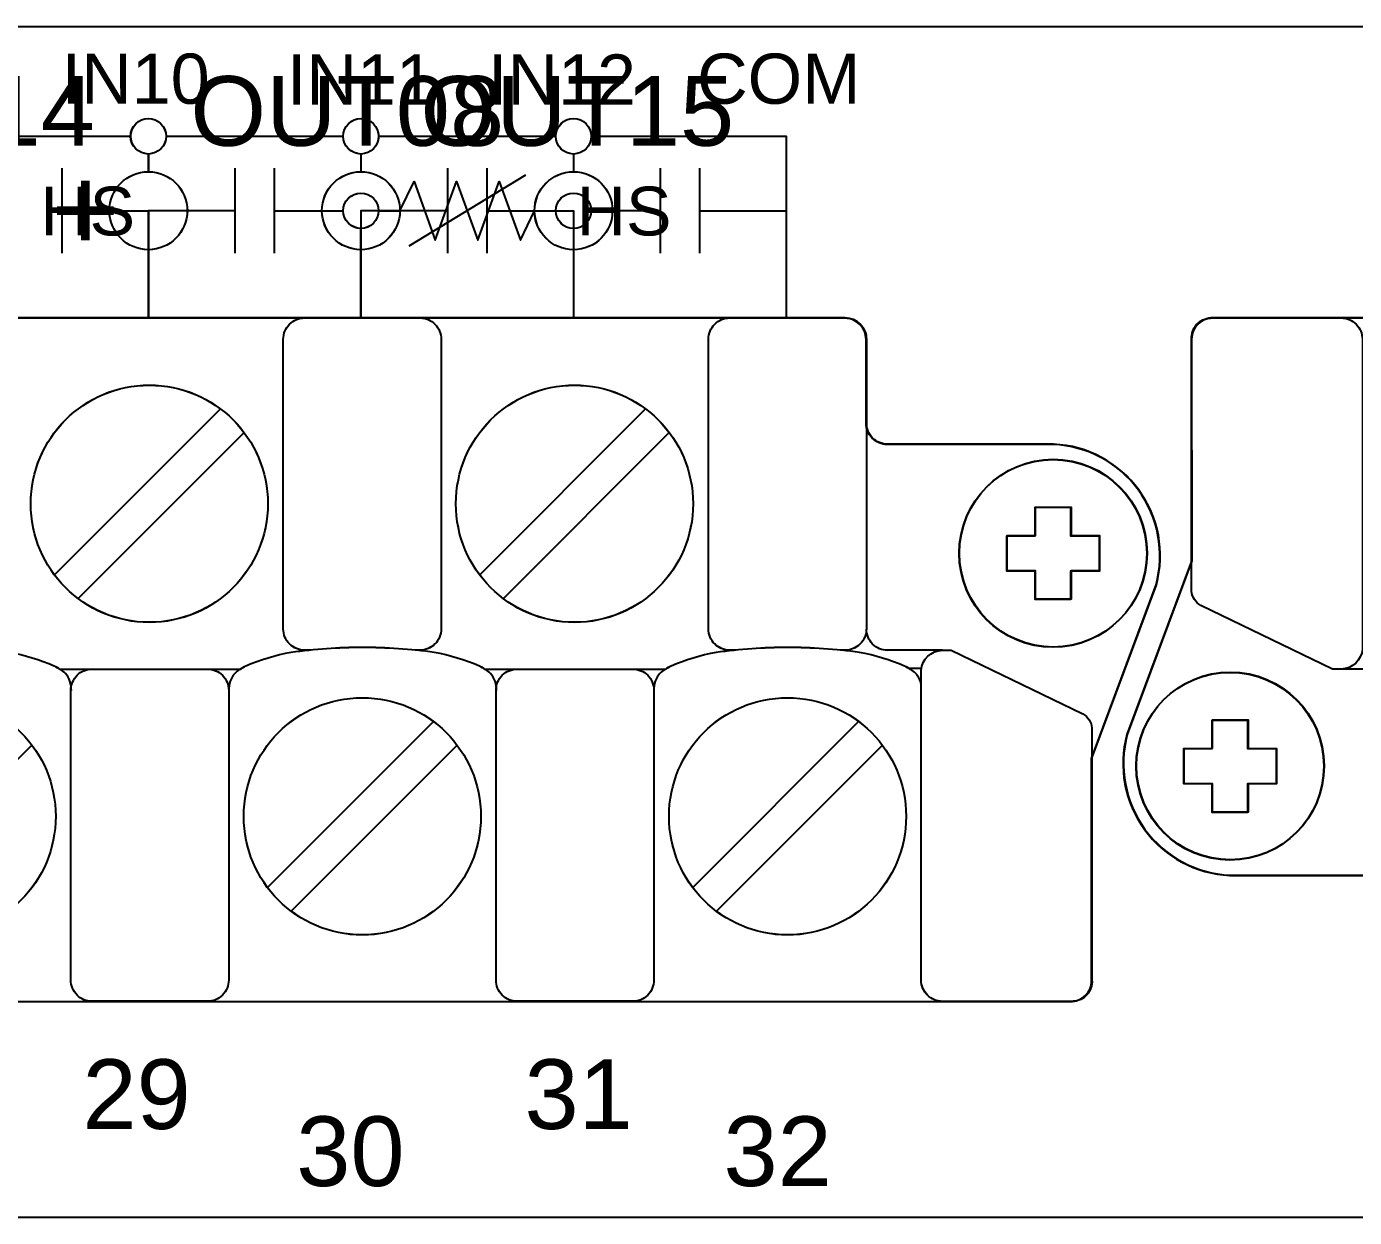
# Model space of a CAD drawing. Extents: x 1 to 47, y 1 to 34.6.
# Drawn here: x 36.801 to 38.675, y 9.106 to 10.786 of the extents above; entities that cross this region are included whole.
import ezdxf

# ---------------------------------------------------------------- set-up
doc = ezdxf.new("R2010")
doc.units = 0
doc.header["$MEASUREMENT"] = 0
for name, color, linetype in [('10_0______DWG_', 7, 'CONTINUOUS'), ('9_1__0__EMPTY_IO_BOARD_POS', 7, 'CONTINUOUS'), ('9_2__2___8__OPTOISOLATED_I', 7, 'CONTINUOUS'), ('9_3__7___8__OPTOISOLATED_I', 7, 'CONTINUOUS'), ('9_4__C___18__COMMON____6__', 7, 'CONTINUOUS'), ('9_5__D___18__COMMON____6__', 7, 'CONTINUOUS'), ('9_6__E___8__OPTOISOLATED_I', 7, 'CONTINUOUS'), ('9_7__4___18__COMMON____6__', 7, 'CONTINUOUS'), ('9_8__8___8__OPTOISOLATED_I', 7, 'CONTINUOUS')]:
    doc.layers.add(name, color=color, linetype=linetype)
doc.styles.add('ARIAL', font='arial.ttf')

msp = doc.modelspace()

# ---------------------------------------------------------------- linework, layer by layer
at = {"layer": '10_0______DWG_'}
msp.add_lwpolyline([(27.2942, 10.7863), (43.9545, 10.7863, -0.468367), (44.0044, 10.7263), (44.0044, 9.1563, -0.414132), (43.9545, 9.1063), (27.2942, 9.1063, -0.414214), (27.2442, 9.1563), (27.2442, 10.7363, -0.414287)], format="xyb", close=True, dxfattribs=at)
at = {"layer": '9_1__0__EMPTY_IO_BOARD_POS'}
for points in [[(33.2624, 9.5588), (33.2624, 9.4408, 0.414213), (33.2924, 9.4108), (38.2743, 9.4108, 0.414214), (38.3043, 9.4408), (38.3043, 9.7538), (38.3952, 9.9986, 0.480048), (38.2501, 10.1968), (38.0159, 10.1968, -0.414214), (37.9859, 10.2268), (37.9859, 10.3449, 0.414212), (37.9559, 10.3749), (37.9559, 10.375), (32.9749, 10.375, 0.414215), (32.9449, 10.345), (32.945, 10.0321), (32.854, 9.7874, 0.47859), (32.9991, 9.5888), (33.2324, 9.5888, -0.414214)], [(38.7624, 9.5588), (38.7624, 9.4408, 0.414213), (38.7924, 9.4108), (43.7743, 9.4108, 0.414214), (43.8043, 9.4408), (43.8043, 9.7538), (43.8952, 9.9986, 0.480048), (43.7501, 10.1968), (43.5159, 10.1968, -0.414214), (43.4859, 10.2268), (43.4859, 10.3449, 0.414212), (43.4559, 10.3749), (43.4559, 10.375), (38.4749, 10.375, 0.414215), (38.4449, 10.345), (38.445, 10.0321), (38.354, 9.7874, 0.47859), (38.4991, 9.5888), (38.7324, 9.5888, -0.414214)]]:
    msp.add_lwpolyline(points, format="xyb", close=True, dxfattribs=at)
for points in [[(38.2247, 10.0678), (38.2247, 10.1082), (38.2747, 10.1082), (38.2747, 10.0678), (38.3148, 10.0678), (38.3148, 10.0179), (38.2747, 10.0179), (38.2747, 9.9779), (38.2247, 9.9779), (38.2247, 10.0179), (38.1846, 10.0179), (38.1846, 10.0678)], [(38.4745, 9.7677), (38.4745, 9.808), (38.5244, 9.808), (38.5244, 9.7677), (38.5646, 9.7677), (38.5646, 9.7178), (38.5244, 9.7178), (38.5244, 9.6778), (38.4745, 9.6778), (38.4745, 9.7178), (38.4343, 9.7178), (38.4343, 9.7677)]]:
    msp.add_lwpolyline(points, close=True, dxfattribs=at)
for centre in [(38.2497, 10.0431), (38.4995, 9.7429)]:
    msp.add_circle(centre, 0.1324, dxfattribs=at)
at = {"layer": '9_2__2___8__OPTOISOLATED_I'}
for points in [[(36.851, 10.5865), (36.851, 10.4665)], [(37.5056, 10.5765), (37.3407, 10.4765)], [(37.3953, 10.5865), (37.3953, 10.4665)], [(37.451, 10.5865), (37.451, 10.4665)], [(37.6953, 10.5865), (37.6953, 10.4665)], [(37.751, 10.5865), (37.751, 10.4665)], [(36.851, 10.5265), (36.9732, 10.5265), (36.9732, 10.3753)], [(37.3953, 10.5265), (37.2732, 10.5265), (37.2732, 10.3753)], [(37.451, 10.5265), (37.5482, 10.5265)], [(37.6953, 10.5265), (37.5982, 10.5265)], [(37.751, 10.5265), (37.8732, 10.5265), (37.8732, 10.3753)], [(37.5732, 10.5015), (37.5732, 10.3753)], [(37.0749, 10.247), (36.8407, 10.0128)], [(37.6749, 10.247), (37.4407, 10.0128)], [(37.1083, 10.2135), (36.8741, 9.9794)], [(37.7083, 10.2135), (37.4741, 9.9794)], [(36.848, 9.8799), (37.1031, 9.8799)], [(37.448, 9.8799), (37.7031, 9.8799)], [(38.064, 9.8806), (38.047, 9.8806)], [(37.3755, 9.806), (37.1413, 9.5718)], [(37.9755, 9.806), (37.7414, 9.5718)], [(36.8089, 9.7725), (36.5748, 9.5384)], [(37.4089, 9.7725), (37.1748, 9.5384)], [(38.009, 9.7725), (37.7748, 9.5384)]]:
    msp.add_lwpolyline(points, dxfattribs=at)
for points in [[(33.263, 9.5592), (33.263, 9.4412, 0.414213), (33.293, 9.4112), (38.2748, 9.4111, 0.414214), (38.3048, 9.4411), (38.3048, 9.7542), (38.3957, 9.9989, 0.480048), (38.2507, 10.1971), (38.0165, 10.1971, -0.414214), (37.9865, 10.2271), (37.9865, 10.3453, 0.414212), (37.9565, 10.3753), (37.9565, 10.3753), (32.9754, 10.3754, 0.414215), (32.9454, 10.3454), (32.9455, 10.0325), (32.8546, 9.7877, 0.47859), (32.9996, 9.5892), (33.233, 9.5892, -0.414214)], [(38.763, 9.5592), (38.763, 9.4412, 0.414213), (38.793, 9.4112), (43.7748, 9.4111, 0.414214), (43.8048, 9.4411), (43.8048, 9.7542), (43.8957, 9.9989, 0.480048), (43.7507, 10.1971), (43.5165, 10.1971, -0.414214), (43.4865, 10.2271), (43.4865, 10.3453, 0.414212), (43.4565, 10.3753), (43.4565, 10.3753), (38.4754, 10.3754, 0.414215), (38.4454, 10.3454), (38.4455, 10.0325), (38.3546, 9.7877, 0.47859), (38.4996, 9.5892), (38.733, 9.5892, -0.414214)], [(38.2781, 9.4113), (38.0938, 9.4111, -0.414214), (38.0638, 9.4411), (38.0638, 9.8782, -0.390527), (38.0938, 9.9065), (38.106, 9.9065), (38.2919, 9.8168, -0.241514), (38.3048, 9.7968), (38.3048, 9.4411, -0.422157)]]:
    msp.add_lwpolyline(points, format="xyb", close=True, dxfattribs=at)
for points in [[(37.2015, 9.9066), (37.1936, 9.9066, -0.414214), (37.1636, 9.9366), (37.1636, 10.3453, -0.414214), (37.1936, 10.3753), (37.3564, 10.3753, -0.414214), (37.3864, 10.3453), (37.3864, 9.9366, -0.414214), (37.3564, 9.9066), (37.3496, 9.9066)], [(37.8015, 9.9066), (37.7936, 9.9066, -0.414214), (37.7636, 9.9366), (37.7636, 10.3453, -0.414214), (37.7936, 10.3753), (37.9565, 10.3753, -0.414214), (37.9865, 10.3453), (37.9865, 9.9366, -0.414214), (37.9565, 9.9066), (37.9496, 9.9066)], [(39.0023, 9.8799), (38.6442, 9.8799), (38.4583, 9.9697, -0.241986), (38.4454, 9.9896), (38.4454, 10.3453, -0.422157), (38.4721, 10.3752), (38.6564, 10.3753, -0.414214), (38.6864, 10.3453), (38.6864, 9.9082, -0.390527), (38.6564, 9.8799)], [(38.0938, 9.9065), (38.0165, 9.9064, -0.414214), (37.9865, 9.9364)], [(36.8645, 9.8499, 0.191033), (36.856, 9.8738, 0.081668), (36.8404, 9.884, 0.0591), (36.7767, 9.9033, 0.034646), (36.6751, 9.9104, 0.03436), (36.5744, 9.9033, 0.0591), (36.5107, 9.884, 0.081668), (36.4951, 9.8738, 0.191033), (36.4866, 9.8499)], [(37.4645, 9.8499, 0.191033), (37.456, 9.8738, 0.081668), (37.4404, 9.884, 0.0591), (37.3767, 9.9033, 0.034646), (37.2751, 9.9104, 0.03436), (37.1745, 9.9033, 0.0591), (37.1107, 9.884, 0.081668), (37.0951, 9.8738, 0.191033), (37.0866, 9.8499)], [(38.0638, 9.8584, 0.127742), (38.056, 9.8738, 0.081668), (38.0404, 9.884, 0.0591), (37.9767, 9.9033, 0.034646), (37.8752, 9.9104, 0.03436), (37.7745, 9.9033, 0.0591), (37.7108, 9.884, 0.081668), (37.6951, 9.8738, 0.191033), (37.6866, 9.8499)], [(37.0566, 9.8799, -0.414214), (37.0866, 9.8499), (37.0866, 9.4412, -0.414214), (37.0566, 9.4112), (36.8938, 9.4112, -0.414214), (36.8638, 9.4412), (36.8638, 9.8499, -0.414214), (36.8938, 9.8799)], [(37.6566, 9.8799, -0.414214), (37.6866, 9.8499), (37.6866, 9.4412, -0.414214), (37.6566, 9.4112), (37.4938, 9.4112, -0.414214), (37.4638, 9.4412), (37.4638, 9.8499, -0.414214), (37.4938, 9.8799)]]:
    msp.add_lwpolyline(points, format="xyb", dxfattribs=at)
for points in [[(38.2252, 10.0682), (38.2252, 10.1085), (38.2752, 10.1085), (38.2752, 10.0682), (38.3153, 10.0682), (38.3153, 10.0183), (38.2752, 10.0183), (38.2752, 9.9783), (38.2252, 9.9783), (38.2252, 10.0183), (38.1851, 10.0183), (38.1851, 10.0682)], [(38.475, 9.7681), (38.475, 9.8084), (38.525, 9.8084), (38.525, 9.7681), (38.5651, 9.7681), (38.5651, 9.7181), (38.525, 9.7181), (38.525, 9.6782), (38.475, 9.6782), (38.475, 9.7181), (38.4349, 9.7181), (38.4349, 9.7681)]]:
    msp.add_lwpolyline(points, close=True, dxfattribs=at)
for centre, radius in [((37.5732, 10.5265), 0.025), ((36.9745, 10.1132), 0.1673), ((37.5745, 10.1132), 0.1673), ((38.2502, 10.0434), 0.1324), ((38.5, 9.7433), 0.1324), ((36.6751, 9.6722), 0.1673), ((37.2751, 9.6722), 0.1673), ((37.8752, 9.6722), 0.1673)]:
    msp.add_circle(centre, radius, dxfattribs=at)
at = {"layer": '9_3__7___8__OPTOISOLATED_I'}
for points in [[(36.8509, 10.5865), (36.8509, 10.4665)], [(37.5056, 10.5765), (37.3406, 10.4765)], [(37.3953, 10.5865), (37.3953, 10.4665)], [(37.4509, 10.5865), (37.4509, 10.4665)], [(37.6953, 10.5865), (37.6953, 10.4665)], [(37.7509, 10.5865), (37.7509, 10.4665)], [(36.8509, 10.5265), (36.9731, 10.5265), (36.9731, 10.3753)], [(37.3953, 10.5265), (37.2731, 10.5265), (37.2731, 10.3753)], [(37.4509, 10.5265), (37.5481, 10.5265)], [(37.6953, 10.5265), (37.5981, 10.5265)], [(37.7509, 10.5265), (37.8731, 10.5265), (37.8731, 10.3753)], [(37.5731, 10.5015), (37.5731, 10.3753)], [(37.0749, 10.247), (36.8407, 10.0128)], [(37.6749, 10.247), (37.4407, 10.0128)], [(37.1083, 10.2135), (36.8741, 9.9794)], [(37.7083, 10.2135), (37.4741, 9.9794)], [(36.848, 9.8799), (37.1031, 9.8799)], [(37.448, 9.8799), (37.7031, 9.8799)], [(38.064, 9.8806), (38.047, 9.8806)], [(37.3755, 9.806), (37.1413, 9.5718)], [(37.9755, 9.806), (37.7414, 9.5718)], [(36.8089, 9.7725), (36.5748, 9.5384)], [(37.4089, 9.7725), (37.1748, 9.5384)], [(38.009, 9.7725), (37.7748, 9.5384)]]:
    msp.add_lwpolyline(points, dxfattribs=at)
for points in [[(33.263, 9.5592), (33.263, 9.4412, 0.414213), (33.293, 9.4112), (38.2748, 9.4111, 0.414214), (38.3048, 9.4411), (38.3048, 9.7542), (38.3957, 9.9989, 0.480048), (38.2507, 10.1971), (38.0165, 10.1971, -0.414214), (37.9865, 10.2271), (37.9865, 10.3453, 0.414212), (37.9565, 10.3753), (37.9565, 10.3753), (32.9754, 10.3754, 0.414215), (32.9454, 10.3454), (32.9455, 10.0325), (32.8546, 9.7877, 0.47859), (32.9996, 9.5892), (33.233, 9.5892, -0.414214)], [(38.763, 9.5592), (38.763, 9.4412, 0.414213), (38.793, 9.4112), (43.7748, 9.4111, 0.414214), (43.8048, 9.4411), (43.8048, 9.7542), (43.8957, 9.9989, 0.480048), (43.7507, 10.1971), (43.5165, 10.1971, -0.414214), (43.4865, 10.2271), (43.4865, 10.3453, 0.414212), (43.4565, 10.3753), (43.4565, 10.3753), (38.4754, 10.3754, 0.414215), (38.4454, 10.3454), (38.4455, 10.0325), (38.3546, 9.7877, 0.47859), (38.4996, 9.5892), (38.733, 9.5892, -0.414214)], [(38.2781, 9.4113), (38.0938, 9.4111, -0.414214), (38.0638, 9.4411), (38.0638, 9.8782, -0.390527), (38.0938, 9.9065), (38.106, 9.9065), (38.2919, 9.8168, -0.241514), (38.3048, 9.7968), (38.3048, 9.4411, -0.422157)]]:
    msp.add_lwpolyline(points, format="xyb", close=True, dxfattribs=at)
for points in [[(37.2015, 9.9066), (37.1936, 9.9066, -0.414214), (37.1636, 9.9366), (37.1636, 10.3453, -0.414214), (37.1936, 10.3753), (37.3564, 10.3753, -0.414214), (37.3864, 10.3453), (37.3864, 9.9366, -0.414214), (37.3564, 9.9066), (37.3496, 9.9066)], [(37.8015, 9.9066), (37.7936, 9.9066, -0.414214), (37.7636, 9.9366), (37.7636, 10.3453, -0.414214), (37.7936, 10.3753), (37.9565, 10.3753, -0.414214), (37.9865, 10.3453), (37.9865, 9.9366, -0.414214), (37.9565, 9.9066), (37.9496, 9.9066)], [(39.0023, 9.8799), (38.6442, 9.8799), (38.4583, 9.9697, -0.241986), (38.4454, 9.9896), (38.4454, 10.3453, -0.422157), (38.4721, 10.3752), (38.6564, 10.3753, -0.414214), (38.6864, 10.3453), (38.6864, 9.9082, -0.390527), (38.6564, 9.8799)], [(38.0938, 9.9065), (38.0165, 9.9064, -0.414214), (37.9865, 9.9364)], [(36.8645, 9.8499, 0.191033), (36.856, 9.8738, 0.081668), (36.8404, 9.884, 0.0591), (36.7767, 9.9033, 0.034646), (36.6751, 9.9104, 0.03436), (36.5744, 9.9033, 0.0591), (36.5107, 9.884, 0.081668), (36.4951, 9.8738, 0.191033), (36.4866, 9.8499)], [(37.4645, 9.8499, 0.191033), (37.456, 9.8738, 0.081668), (37.4404, 9.884, 0.0591), (37.3767, 9.9033, 0.034646), (37.2751, 9.9104, 0.03436), (37.1745, 9.9033, 0.0591), (37.1107, 9.884, 0.081668), (37.0951, 9.8738, 0.191033), (37.0866, 9.8499)], [(38.0638, 9.8584, 0.127742), (38.056, 9.8738, 0.081668), (38.0404, 9.884, 0.0591), (37.9767, 9.9033, 0.034646), (37.8752, 9.9104, 0.03436), (37.7745, 9.9033, 0.0591), (37.7108, 9.884, 0.081668), (37.6951, 9.8738, 0.191033), (37.6866, 9.8499)], [(37.0566, 9.8799, -0.414214), (37.0866, 9.8499), (37.0866, 9.4412, -0.414214), (37.0566, 9.4112), (36.8938, 9.4112, -0.414214), (36.8638, 9.4412), (36.8638, 9.8499, -0.414214), (36.8938, 9.8799)], [(37.6566, 9.8799, -0.414214), (37.6866, 9.8499), (37.6866, 9.4412, -0.414214), (37.6566, 9.4112), (37.4938, 9.4112, -0.414214), (37.4638, 9.4412), (37.4638, 9.8499, -0.414214), (37.4938, 9.8799)]]:
    msp.add_lwpolyline(points, format="xyb", dxfattribs=at)
for points in [[(38.2252, 10.0682), (38.2252, 10.1085), (38.2752, 10.1085), (38.2752, 10.0682), (38.3153, 10.0682), (38.3153, 10.0183), (38.2752, 10.0183), (38.2752, 9.9783), (38.2252, 9.9783), (38.2252, 10.0183), (38.1851, 10.0183), (38.1851, 10.0682)], [(38.475, 9.7681), (38.475, 9.8084), (38.525, 9.8084), (38.525, 9.7681), (38.5651, 9.7681), (38.5651, 9.7181), (38.525, 9.7181), (38.525, 9.6782), (38.475, 9.6782), (38.475, 9.7181), (38.4349, 9.7181), (38.4349, 9.7681)]]:
    msp.add_lwpolyline(points, close=True, dxfattribs=at)
for centre, radius in [((37.5731, 10.5265), 0.025), ((36.9745, 10.1132), 0.1673), ((37.5745, 10.1132), 0.1673), ((38.2502, 10.0434), 0.1324), ((38.5, 9.7433), 0.1324), ((36.6751, 9.6722), 0.1673), ((37.2751, 9.6722), 0.1673), ((37.8752, 9.6722), 0.1673)]:
    msp.add_circle(centre, radius, dxfattribs=at)
at = {"layer": '9_4__C___18__COMMON____6__'}
for points in [[(36.6981, 10.6315), (36.9481, 10.6315)], [(36.9981, 10.6315), (37.2481, 10.6315)], [(37.2981, 10.6315), (37.5481, 10.6315)], [(37.5981, 10.6315), (37.8731, 10.6315), (37.8731, 10.3753)], [(36.9731, 10.6065), (36.9731, 10.5815)], [(37.2731, 10.6065), (37.2731, 10.5815)], [(37.5731, 10.6065), (37.5731, 10.5815)], [(36.9731, 10.4715), (36.9731, 10.3753)], [(37.2731, 10.4715), (37.2731, 10.3753)], [(37.5731, 10.4715), (37.5731, 10.3753)], [(37.0749, 10.247), (36.8407, 10.0128)], [(37.6749, 10.247), (37.4407, 10.0128)], [(37.1083, 10.2135), (36.8741, 9.9794)], [(37.7083, 10.2135), (37.4741, 9.9794)], [(36.848, 9.8799), (37.1031, 9.8799)], [(37.448, 9.8799), (37.7031, 9.8799)], [(38.064, 9.8806), (38.047, 9.8806)], [(37.3755, 9.806), (37.1413, 9.5718)], [(37.9755, 9.806), (37.7414, 9.5718)], [(36.8089, 9.7725), (36.5748, 9.5384)], [(37.4089, 9.7725), (37.1748, 9.5384)], [(38.009, 9.7725), (37.7748, 9.5384)]]:
    msp.add_lwpolyline(points, dxfattribs=at)
for points in [[(33.263, 9.5592), (33.263, 9.4412, 0.414213), (33.293, 9.4112), (38.2748, 9.4111, 0.414214), (38.3048, 9.4411), (38.3048, 9.7542), (38.3957, 9.9989, 0.480048), (38.2507, 10.1971), (38.0165, 10.1971, -0.414214), (37.9865, 10.2271), (37.9865, 10.3453, 0.414212), (37.9565, 10.3753), (37.9565, 10.3753), (32.9754, 10.3754, 0.414215), (32.9454, 10.3454), (32.9455, 10.0325), (32.8546, 9.7877, 0.47859), (32.9996, 9.5892), (33.233, 9.5892, -0.414214)], [(38.763, 9.5592), (38.763, 9.4412, 0.414213), (38.793, 9.4112), (43.7748, 9.4111, 0.414214), (43.8048, 9.4411), (43.8048, 9.7542), (43.8957, 9.9989, 0.480048), (43.7507, 10.1971), (43.5165, 10.1971, -0.414214), (43.4865, 10.2271), (43.4865, 10.3453, 0.414212), (43.4565, 10.3753), (43.4565, 10.3753), (38.4754, 10.3754, 0.414215), (38.4454, 10.3454), (38.4455, 10.0325), (38.3546, 9.7877, 0.47859), (38.4996, 9.5892), (38.733, 9.5892, -0.414214)], [(38.2781, 9.4113), (38.0938, 9.4111, -0.414214), (38.0638, 9.4411), (38.0638, 9.8782, -0.390527), (38.0938, 9.9065), (38.106, 9.9065), (38.2919, 9.8168, -0.241514), (38.3048, 9.7968), (38.3048, 9.4411, -0.422157)]]:
    msp.add_lwpolyline(points, format="xyb", close=True, dxfattribs=at)
for points in [[(37.2015, 9.9066), (37.1936, 9.9066, -0.414214), (37.1636, 9.9366), (37.1636, 10.3453, -0.414214), (37.1936, 10.3753), (37.3564, 10.3753, -0.414214), (37.3864, 10.3453), (37.3864, 9.9366, -0.414214), (37.3564, 9.9066), (37.3496, 9.9066)], [(37.8015, 9.9066), (37.7936, 9.9066, -0.414214), (37.7636, 9.9366), (37.7636, 10.3453, -0.414214), (37.7936, 10.3753), (37.9565, 10.3753, -0.414214), (37.9865, 10.3453), (37.9865, 9.9366, -0.414214), (37.9565, 9.9066), (37.9496, 9.9066)], [(39.0023, 9.8799), (38.6442, 9.8799), (38.4583, 9.9697, -0.241986), (38.4454, 9.9896), (38.4454, 10.3453, -0.422157), (38.4721, 10.3752), (38.6564, 10.3753, -0.414214), (38.6864, 10.3453), (38.6864, 9.9082, -0.390527), (38.6564, 9.8799)], [(38.0938, 9.9065), (38.0165, 9.9064, -0.414214), (37.9865, 9.9364)], [(36.8645, 9.8499, 0.191033), (36.856, 9.8738, 0.081668), (36.8404, 9.884, 0.0591), (36.7767, 9.9033, 0.034646), (36.6751, 9.9104, 0.03436), (36.5744, 9.9033, 0.0591), (36.5107, 9.884, 0.081668), (36.4951, 9.8738, 0.191033), (36.4866, 9.8499)], [(37.4645, 9.8499, 0.191033), (37.456, 9.8738, 0.081668), (37.4404, 9.884, 0.0591), (37.3767, 9.9033, 0.034646), (37.2751, 9.9104, 0.03436), (37.1745, 9.9033, 0.0591), (37.1107, 9.884, 0.081668), (37.0951, 9.8738, 0.191033), (37.0866, 9.8499)], [(38.0638, 9.8584, 0.127742), (38.056, 9.8738, 0.081668), (38.0404, 9.884, 0.0591), (37.9767, 9.9033, 0.034646), (37.8752, 9.9104, 0.03436), (37.7745, 9.9033, 0.0591), (37.7108, 9.884, 0.081668), (37.6951, 9.8738, 0.191033), (37.6866, 9.8499)], [(37.0566, 9.8799, -0.414214), (37.0866, 9.8499), (37.0866, 9.4412, -0.414214), (37.0566, 9.4112), (36.8938, 9.4112, -0.414214), (36.8638, 9.4412), (36.8638, 9.8499, -0.414214), (36.8938, 9.8799)], [(37.6566, 9.8799, -0.414214), (37.6866, 9.8499), (37.6866, 9.4412, -0.414214), (37.6566, 9.4112), (37.4938, 9.4112, -0.414214), (37.4638, 9.4412), (37.4638, 9.8499, -0.414214), (37.4938, 9.8799)]]:
    msp.add_lwpolyline(points, format="xyb", dxfattribs=at)
for points in [[(38.2252, 10.0682), (38.2252, 10.1085), (38.2752, 10.1085), (38.2752, 10.0682), (38.3153, 10.0682), (38.3153, 10.0183), (38.2752, 10.0183), (38.2752, 9.9783), (38.2252, 9.9783), (38.2252, 10.0183), (38.1851, 10.0183), (38.1851, 10.0682)], [(38.475, 9.7681), (38.475, 9.8084), (38.525, 9.8084), (38.525, 9.7681), (38.5651, 9.7681), (38.5651, 9.7181), (38.525, 9.7181), (38.525, 9.6782), (38.475, 9.6782), (38.475, 9.7181), (38.4349, 9.7181), (38.4349, 9.7681)]]:
    msp.add_lwpolyline(points, close=True, dxfattribs=at)
for centre, radius in [((36.9731, 10.6315), 0.025), ((37.2731, 10.6315), 0.025), ((37.5731, 10.6315), 0.025), ((36.9731, 10.5265), 0.055), ((37.2731, 10.5265), 0.055), ((37.5731, 10.5265), 0.055), ((36.9745, 10.1132), 0.1673), ((37.5745, 10.1132), 0.1673), ((38.2502, 10.0434), 0.1324), ((38.5, 9.7433), 0.1324), ((36.6751, 9.6722), 0.1673), ((37.2751, 9.6722), 0.1673), ((37.8752, 9.6722), 0.1673)]:
    msp.add_circle(centre, radius, dxfattribs=at)
at = {"layer": '9_5__D___18__COMMON____6__'}
for points in [[(36.6981, 10.6315), (36.9481, 10.6315)], [(36.9981, 10.6315), (37.2481, 10.6315)], [(37.2981, 10.6315), (37.5481, 10.6315)], [(37.5981, 10.6315), (37.8731, 10.6315), (37.8731, 10.3753)], [(36.9731, 10.6065), (36.9731, 10.5815)], [(37.2731, 10.6065), (37.2731, 10.5815)], [(37.5731, 10.6065), (37.5731, 10.5815)], [(36.9731, 10.4715), (36.9731, 10.3753)], [(37.2731, 10.4715), (37.2731, 10.3753)], [(37.5731, 10.4715), (37.5731, 10.3753)], [(37.0749, 10.247), (36.8407, 10.0128)], [(37.6749, 10.247), (37.4407, 10.0128)], [(37.1083, 10.2135), (36.8741, 9.9794)], [(37.7083, 10.2135), (37.4741, 9.9794)], [(36.848, 9.8799), (37.1031, 9.8799)], [(37.448, 9.8799), (37.7031, 9.8799)], [(38.064, 9.8806), (38.047, 9.8806)], [(37.3755, 9.806), (37.1413, 9.5718)], [(37.9755, 9.806), (37.7414, 9.5718)], [(36.8089, 9.7725), (36.5748, 9.5384)], [(37.4089, 9.7725), (37.1748, 9.5384)], [(38.009, 9.7725), (37.7748, 9.5384)]]:
    msp.add_lwpolyline(points, dxfattribs=at)
for points in [[(33.263, 9.5592), (33.263, 9.4412, 0.414213), (33.293, 9.4112), (38.2748, 9.4111, 0.414214), (38.3048, 9.4411), (38.3048, 9.7542), (38.3957, 9.9989, 0.480048), (38.2507, 10.1971), (38.0165, 10.1971, -0.414214), (37.9865, 10.2271), (37.9865, 10.3453, 0.414212), (37.9565, 10.3753), (37.9565, 10.3753), (32.9754, 10.3754, 0.414215), (32.9454, 10.3454), (32.9455, 10.0325), (32.8546, 9.7877, 0.47859), (32.9996, 9.5892), (33.233, 9.5892, -0.414214)], [(38.763, 9.5592), (38.763, 9.4412, 0.414213), (38.793, 9.4112), (43.7748, 9.4111, 0.414214), (43.8048, 9.4411), (43.8048, 9.7542), (43.8957, 9.9989, 0.480048), (43.7507, 10.1971), (43.5165, 10.1971, -0.414214), (43.4865, 10.2271), (43.4865, 10.3453, 0.414212), (43.4565, 10.3753), (43.4565, 10.3753), (38.4754, 10.3754, 0.414215), (38.4454, 10.3454), (38.4455, 10.0325), (38.3546, 9.7877, 0.47859), (38.4996, 9.5892), (38.733, 9.5892, -0.414214)], [(38.2781, 9.4113), (38.0938, 9.4111, -0.414214), (38.0638, 9.4411), (38.0638, 9.8782, -0.390527), (38.0938, 9.9065), (38.106, 9.9065), (38.2919, 9.8168, -0.241514), (38.3048, 9.7968), (38.3048, 9.4411, -0.422157)]]:
    msp.add_lwpolyline(points, format="xyb", close=True, dxfattribs=at)
for points in [[(37.2015, 9.9066), (37.1936, 9.9066, -0.414214), (37.1636, 9.9366), (37.1636, 10.3453, -0.414214), (37.1936, 10.3753), (37.3564, 10.3753, -0.414214), (37.3864, 10.3453), (37.3864, 9.9366, -0.414214), (37.3564, 9.9066), (37.3496, 9.9066)], [(37.8015, 9.9066), (37.7936, 9.9066, -0.414214), (37.7636, 9.9366), (37.7636, 10.3453, -0.414214), (37.7936, 10.3753), (37.9565, 10.3753, -0.414214), (37.9865, 10.3453), (37.9865, 9.9366, -0.414214), (37.9565, 9.9066), (37.9496, 9.9066)], [(39.0023, 9.8799), (38.6442, 9.8799), (38.4583, 9.9697, -0.241986), (38.4454, 9.9896), (38.4454, 10.3453, -0.422157), (38.4721, 10.3752), (38.6564, 10.3753, -0.414214), (38.6864, 10.3453), (38.6864, 9.9082, -0.390527), (38.6564, 9.8799)], [(38.0938, 9.9065), (38.0165, 9.9064, -0.414214), (37.9865, 9.9364)], [(36.8645, 9.8499, 0.191033), (36.856, 9.8738, 0.081668), (36.8404, 9.884, 0.0591), (36.7767, 9.9033, 0.034646), (36.6751, 9.9104, 0.03436), (36.5744, 9.9033, 0.0591), (36.5107, 9.884, 0.081668), (36.4951, 9.8738, 0.191033), (36.4866, 9.8499)], [(37.4645, 9.8499, 0.191033), (37.456, 9.8738, 0.081668), (37.4404, 9.884, 0.0591), (37.3767, 9.9033, 0.034646), (37.2751, 9.9104, 0.03436), (37.1745, 9.9033, 0.0591), (37.1107, 9.884, 0.081668), (37.0951, 9.8738, 0.191033), (37.0866, 9.8499)], [(38.0638, 9.8584, 0.127742), (38.056, 9.8738, 0.081668), (38.0404, 9.884, 0.0591), (37.9767, 9.9033, 0.034646), (37.8752, 9.9104, 0.03436), (37.7745, 9.9033, 0.0591), (37.7108, 9.884, 0.081668), (37.6951, 9.8738, 0.191033), (37.6866, 9.8499)], [(37.0566, 9.8799, -0.414214), (37.0866, 9.8499), (37.0866, 9.4412, -0.414214), (37.0566, 9.4112), (36.8938, 9.4112, -0.414214), (36.8638, 9.4412), (36.8638, 9.8499, -0.414214), (36.8938, 9.8799)], [(37.6566, 9.8799, -0.414214), (37.6866, 9.8499), (37.6866, 9.4412, -0.414214), (37.6566, 9.4112), (37.4938, 9.4112, -0.414214), (37.4638, 9.4412), (37.4638, 9.8499, -0.414214), (37.4938, 9.8799)]]:
    msp.add_lwpolyline(points, format="xyb", dxfattribs=at)
for points in [[(38.2252, 10.0682), (38.2252, 10.1085), (38.2752, 10.1085), (38.2752, 10.0682), (38.3153, 10.0682), (38.3153, 10.0183), (38.2752, 10.0183), (38.2752, 9.9783), (38.2252, 9.9783), (38.2252, 10.0183), (38.1851, 10.0183), (38.1851, 10.0682)], [(38.475, 9.7681), (38.475, 9.8084), (38.525, 9.8084), (38.525, 9.7681), (38.5651, 9.7681), (38.5651, 9.7181), (38.525, 9.7181), (38.525, 9.6782), (38.475, 9.6782), (38.475, 9.7181), (38.4349, 9.7181), (38.4349, 9.7681)]]:
    msp.add_lwpolyline(points, close=True, dxfattribs=at)
for centre, radius in [((36.9731, 10.6315), 0.025), ((37.2731, 10.6315), 0.025), ((37.5731, 10.6315), 0.025), ((36.9731, 10.5265), 0.055), ((37.2731, 10.5265), 0.055), ((37.5731, 10.5265), 0.055), ((36.9745, 10.1132), 0.1673), ((37.5745, 10.1132), 0.1673), ((38.2502, 10.0434), 0.1324), ((38.5, 9.7433), 0.1324), ((36.6751, 9.6722), 0.1673), ((37.2751, 9.6722), 0.1673), ((37.8752, 9.6722), 0.1673)]:
    msp.add_circle(centre, radius, dxfattribs=at)
at = {"layer": '9_6__E___8__OPTOISOLATED_I'}
for points in [[(37.0953, 10.5865), (37.0953, 10.4665)], [(37.1509, 10.5865), (37.1509, 10.4665)], [(37.2981, 10.5265), (37.3281, 10.5265), (37.3481, 10.5677), (37.3781, 10.4852), (37.4081, 10.5677), (37.4381, 10.4852), (37.4681, 10.5677), (37.4982, 10.4852), (37.5182, 10.5265), (37.5731, 10.5265), (37.5731, 10.3753)], [(37.0953, 10.5265), (36.9731, 10.5265), (36.9731, 10.3753)], [(37.1509, 10.5265), (37.2481, 10.5265)], [(37.2731, 10.3753), (37.2731, 10.5015)], [(37.0749, 10.247), (36.8407, 10.0128)], [(37.6749, 10.247), (37.4407, 10.0128)], [(37.1083, 10.2135), (36.8741, 9.9794)], [(37.7083, 10.2135), (37.4741, 9.9794)], [(36.848, 9.8799), (37.1031, 9.8799)], [(37.448, 9.8799), (37.7031, 9.8799)], [(38.064, 9.8806), (38.047, 9.8806)], [(37.3755, 9.806), (37.1413, 9.5718)], [(37.9755, 9.806), (37.7414, 9.5718)], [(36.8089, 9.7725), (36.5748, 9.5384)], [(37.4089, 9.7725), (37.1748, 9.5384)], [(38.009, 9.7725), (37.7748, 9.5384)]]:
    msp.add_lwpolyline(points, dxfattribs=at)
for points in [[(33.263, 9.5592), (33.263, 9.4412, 0.414213), (33.293, 9.4112), (38.2748, 9.4111, 0.414214), (38.3048, 9.4411), (38.3048, 9.7542), (38.3957, 9.9989, 0.480048), (38.2507, 10.1971), (38.0165, 10.1971, -0.414214), (37.9865, 10.2271), (37.9865, 10.3453, 0.414212), (37.9565, 10.3753), (37.9565, 10.3753), (32.9754, 10.3754, 0.414215), (32.9454, 10.3454), (32.9455, 10.0325), (32.8546, 9.7877, 0.47859), (32.9996, 9.5892), (33.233, 9.5892, -0.414214)], [(38.763, 9.5592), (38.763, 9.4412, 0.414213), (38.793, 9.4112), (43.7748, 9.4111, 0.414214), (43.8048, 9.4411), (43.8048, 9.7542), (43.8957, 9.9989, 0.480048), (43.7507, 10.1971), (43.5165, 10.1971, -0.414214), (43.4865, 10.2271), (43.4865, 10.3453, 0.414212), (43.4565, 10.3753), (43.4565, 10.3753), (38.4754, 10.3754, 0.414215), (38.4454, 10.3454), (38.4455, 10.0325), (38.3546, 9.7877, 0.47859), (38.4996, 9.5892), (38.733, 9.5892, -0.414214)], [(38.2781, 9.4113), (38.0938, 9.4111, -0.414214), (38.0638, 9.4411), (38.0638, 9.8782, -0.390527), (38.0938, 9.9065), (38.106, 9.9065), (38.2919, 9.8168, -0.241514), (38.3048, 9.7968), (38.3048, 9.4411, -0.422157)]]:
    msp.add_lwpolyline(points, format="xyb", close=True, dxfattribs=at)
for points in [[(37.2015, 9.9066), (37.1936, 9.9066, -0.414214), (37.1636, 9.9366), (37.1636, 10.3453, -0.414214), (37.1936, 10.3753), (37.3564, 10.3753, -0.414214), (37.3864, 10.3453), (37.3864, 9.9366, -0.414214), (37.3564, 9.9066), (37.3496, 9.9066)], [(37.8015, 9.9066), (37.7936, 9.9066, -0.414214), (37.7636, 9.9366), (37.7636, 10.3453, -0.414214), (37.7936, 10.3753), (37.9565, 10.3753, -0.414214), (37.9865, 10.3453), (37.9865, 9.9366, -0.414214), (37.9565, 9.9066), (37.9496, 9.9066)], [(39.0023, 9.8799), (38.6442, 9.8799), (38.4583, 9.9697, -0.241986), (38.4454, 9.9896), (38.4454, 10.3453, -0.422157), (38.4721, 10.3752), (38.6564, 10.3753, -0.414214), (38.6864, 10.3453), (38.6864, 9.9082, -0.390527), (38.6564, 9.8799)], [(38.0938, 9.9065), (38.0165, 9.9064, -0.414214), (37.9865, 9.9364)], [(36.8645, 9.8499, 0.191033), (36.856, 9.8738, 0.081668), (36.8404, 9.884, 0.0591), (36.7767, 9.9033, 0.034646), (36.6751, 9.9104, 0.03436), (36.5744, 9.9033, 0.0591), (36.5107, 9.884, 0.081668), (36.4951, 9.8738, 0.191033), (36.4866, 9.8499)], [(37.4645, 9.8499, 0.191033), (37.456, 9.8738, 0.081668), (37.4404, 9.884, 0.0591), (37.3767, 9.9033, 0.034646), (37.2751, 9.9104, 0.03436), (37.1745, 9.9033, 0.0591), (37.1107, 9.884, 0.081668), (37.0951, 9.8738, 0.191033), (37.0866, 9.8499)], [(38.0638, 9.8584, 0.127742), (38.056, 9.8738, 0.081668), (38.0404, 9.884, 0.0591), (37.9767, 9.9033, 0.034646), (37.8752, 9.9104, 0.03436), (37.7745, 9.9033, 0.0591), (37.7108, 9.884, 0.081668), (37.6951, 9.8738, 0.191033), (37.6866, 9.8499)], [(37.0566, 9.8799, -0.414214), (37.0866, 9.8499), (37.0866, 9.4412, -0.414214), (37.0566, 9.4112), (36.8938, 9.4112, -0.414214), (36.8638, 9.4412), (36.8638, 9.8499, -0.414214), (36.8938, 9.8799)], [(37.6566, 9.8799, -0.414214), (37.6866, 9.8499), (37.6866, 9.4412, -0.414214), (37.6566, 9.4112), (37.4938, 9.4112, -0.414214), (37.4638, 9.4412), (37.4638, 9.8499, -0.414214), (37.4938, 9.8799)]]:
    msp.add_lwpolyline(points, format="xyb", dxfattribs=at)
for points in [[(38.2252, 10.0682), (38.2252, 10.1085), (38.2752, 10.1085), (38.2752, 10.0682), (38.3153, 10.0682), (38.3153, 10.0183), (38.2752, 10.0183), (38.2752, 9.9783), (38.2252, 9.9783), (38.2252, 10.0183), (38.1851, 10.0183), (38.1851, 10.0682)], [(38.475, 9.7681), (38.475, 9.8084), (38.525, 9.8084), (38.525, 9.7681), (38.5651, 9.7681), (38.5651, 9.7181), (38.525, 9.7181), (38.525, 9.6782), (38.475, 9.6782), (38.475, 9.7181), (38.4349, 9.7181), (38.4349, 9.7681)]]:
    msp.add_lwpolyline(points, close=True, dxfattribs=at)
for centre, radius in [((37.2731, 10.5265), 0.025), ((36.9745, 10.1132), 0.1673), ((37.5745, 10.1132), 0.1673), ((38.2502, 10.0434), 0.1324), ((38.5, 9.7433), 0.1324), ((36.6751, 9.6722), 0.1673), ((37.2751, 9.6722), 0.1673), ((37.8752, 9.6722), 0.1673)]:
    msp.add_circle(centre, radius, dxfattribs=at)
at = {"layer": '9_7__4___18__COMMON____6__'}
for points in [[(36.6982, 10.6315), (36.9482, 10.6315)], [(36.9982, 10.6315), (37.2482, 10.6315)], [(37.2982, 10.6315), (37.5482, 10.6315)], [(37.5982, 10.6315), (37.8732, 10.6315), (37.8732, 10.3753)], [(36.9732, 10.6065), (36.9732, 10.5815)], [(37.2732, 10.6065), (37.2732, 10.5815)], [(37.5732, 10.6065), (37.5732, 10.5815)], [(36.9732, 10.4715), (36.9732, 10.3753)], [(37.2732, 10.4715), (37.2732, 10.3753)], [(37.5732, 10.4715), (37.5732, 10.3753)], [(37.0749, 10.2469), (36.8407, 10.0127)], [(37.6749, 10.2469), (37.4407, 10.0127)], [(37.1083, 10.2135), (36.8741, 9.9793)], [(37.7083, 10.2135), (37.4741, 9.9793)], [(36.848, 9.8799), (37.1031, 9.8799)], [(37.448, 9.8799), (37.7031, 9.8799)], [(38.064, 9.8805), (38.047, 9.8805)], [(37.3755, 9.8059), (37.1413, 9.5717)], [(37.9755, 9.8059), (37.7414, 9.5717)], [(36.8089, 9.7725), (36.5748, 9.5383)], [(37.4089, 9.7725), (37.1748, 9.5383)], [(38.009, 9.7725), (37.7748, 9.5383)]]:
    msp.add_lwpolyline(points, dxfattribs=at)
for points in [[(33.263, 9.5591), (33.263, 9.4411, 0.414213), (33.293, 9.4111), (38.2748, 9.4111, 0.414214), (38.3048, 9.4411), (38.3048, 9.7541), (38.3957, 9.9989, 0.480048), (38.2507, 10.1971), (38.0165, 10.1971, -0.414214), (37.9865, 10.2271), (37.9865, 10.3452, 0.414212), (37.9565, 10.3752), (37.9565, 10.3753), (32.9754, 10.3753, 0.414215), (32.9454, 10.3453), (32.9455, 10.0324), (32.8546, 9.7877, 0.47859), (32.9996, 9.5891), (33.233, 9.5891, -0.414214)], [(38.763, 9.5591), (38.763, 9.4411, 0.414213), (38.793, 9.4111), (43.7748, 9.4111, 0.414214), (43.8048, 9.4411), (43.8048, 9.7541), (43.8957, 9.9989, 0.480048), (43.7507, 10.1971), (43.5165, 10.1971, -0.414214), (43.4865, 10.2271), (43.4865, 10.3452, 0.414212), (43.4565, 10.3752), (43.4565, 10.3753), (38.4754, 10.3753, 0.414215), (38.4454, 10.3453), (38.4455, 10.0324), (38.3546, 9.7877, 0.47859), (38.4996, 9.5891), (38.733, 9.5891, -0.414214)], [(38.2781, 9.4112), (38.0938, 9.411, -0.414214), (38.0638, 9.441), (38.0638, 9.8781, -0.390527), (38.0938, 9.9064), (38.106, 9.9064), (38.2919, 9.8167, -0.241514), (38.3048, 9.7968), (38.3048, 9.441, -0.422157)]]:
    msp.add_lwpolyline(points, format="xyb", close=True, dxfattribs=at)
for points in [[(37.2015, 9.9065), (37.1936, 9.9065, -0.414214), (37.1636, 9.9365), (37.1636, 10.3453, -0.414214), (37.1936, 10.3753), (37.3564, 10.3753, -0.414214), (37.3864, 10.3453), (37.3864, 9.9365, -0.414214), (37.3564, 9.9065), (37.3496, 9.9065)], [(37.8015, 9.9065), (37.7936, 9.9065, -0.414214), (37.7636, 9.9365), (37.7636, 10.3453, -0.414214), (37.7936, 10.3753), (37.9565, 10.3753, -0.414214), (37.9865, 10.3453), (37.9865, 9.9365, -0.414214), (37.9565, 9.9065), (37.9496, 9.9065)], [(39.0023, 9.8799), (38.6442, 9.8799), (38.4583, 9.9696, -0.241986), (38.4454, 9.9895), (38.4454, 10.3453, -0.422157), (38.4721, 10.3751), (38.6564, 10.3753, -0.414214), (38.6864, 10.3453), (38.6864, 9.9082, -0.390527), (38.6564, 9.8799)], [(38.0938, 9.9064), (38.0165, 9.9063, -0.414214), (37.9865, 9.9363)], [(36.8645, 9.8499, 0.191033), (36.856, 9.8738, 0.081668), (36.8404, 9.8839, 0.0591), (36.7767, 9.9033, 0.034646), (36.6751, 9.9103, 0.03436), (36.5744, 9.9033, 0.0591), (36.5107, 9.8839, 0.081668), (36.4951, 9.8738, 0.191033), (36.4866, 9.8499)], [(37.4645, 9.8499, 0.191033), (37.456, 9.8738, 0.081668), (37.4404, 9.8839, 0.0591), (37.3767, 9.9033, 0.034646), (37.2751, 9.9103, 0.03436), (37.1745, 9.9033, 0.0591), (37.1107, 9.8839, 0.081668), (37.0951, 9.8738, 0.191033), (37.0866, 9.8499)], [(38.0638, 9.8583, 0.127742), (38.056, 9.8738, 0.081668), (38.0404, 9.8839, 0.0591), (37.9767, 9.9033, 0.034646), (37.8752, 9.9103, 0.03436), (37.7745, 9.9033, 0.0591), (37.7108, 9.8839, 0.081668), (37.6951, 9.8738, 0.191033), (37.6866, 9.8499)], [(37.0566, 9.8799, -0.414214), (37.0866, 9.8499), (37.0866, 9.4411, -0.414214), (37.0566, 9.4111), (36.8938, 9.4111, -0.414214), (36.8638, 9.4411), (36.8638, 9.8499, -0.414214), (36.8938, 9.8799)], [(37.6566, 9.8799, -0.414214), (37.6866, 9.8499), (37.6866, 9.4411, -0.414214), (37.6566, 9.4111), (37.4938, 9.4111, -0.414214), (37.4638, 9.4411), (37.4638, 9.8499, -0.414214), (37.4938, 9.8799)]]:
    msp.add_lwpolyline(points, format="xyb", dxfattribs=at)
for points in [[(38.2252, 10.0681), (38.2252, 10.1085), (38.2752, 10.1085), (38.2752, 10.0681), (38.3153, 10.0681), (38.3153, 10.0182), (38.2752, 10.0182), (38.2752, 9.9783), (38.2252, 9.9783), (38.2252, 10.0182), (38.1851, 10.0182), (38.1851, 10.0681)], [(38.475, 9.768), (38.475, 9.8083), (38.525, 9.8083), (38.525, 9.768), (38.5651, 9.768), (38.5651, 9.7181), (38.525, 9.7181), (38.525, 9.6781), (38.475, 9.6781), (38.475, 9.7181), (38.4349, 9.7181), (38.4349, 9.768)]]:
    msp.add_lwpolyline(points, close=True, dxfattribs=at)
for centre, radius in [((36.9732, 10.6315), 0.025), ((37.2732, 10.6315), 0.025), ((37.5732, 10.6315), 0.025), ((36.9732, 10.5265), 0.055), ((37.2732, 10.5265), 0.055), ((37.5732, 10.5265), 0.055), ((36.9745, 10.1131), 0.1673), ((37.5745, 10.1131), 0.1673), ((38.2502, 10.0434), 0.1324), ((38.5, 9.7432), 0.1324), ((36.6751, 9.6721), 0.1673), ((37.2751, 9.6721), 0.1673), ((37.8752, 9.6721), 0.1673)]:
    msp.add_circle(centre, radius, dxfattribs=at)
at = {"layer": '9_8__8___8__OPTOISOLATED_I'}
for points in [[(37.0953, 10.5865), (37.0953, 10.4665)], [(37.1509, 10.5865), (37.1509, 10.4665)], [(37.298, 10.5265), (37.3281, 10.5265), (37.3481, 10.5677), (37.3781, 10.4852), (37.4081, 10.5677), (37.4381, 10.4852), (37.4681, 10.5677), (37.4981, 10.4852), (37.5182, 10.5265), (37.5731, 10.5265), (37.5731, 10.3753)], [(37.0953, 10.5265), (36.9731, 10.5265), (36.9731, 10.3753)], [(37.1509, 10.5265), (37.2483, 10.5265)], [(37.2731, 10.5016), (37.2731, 10.3753)], [(37.0749, 10.247), (36.8407, 10.0128)], [(37.6749, 10.247), (37.4407, 10.0128)], [(37.1083, 10.2135), (36.8741, 9.9794)], [(37.7083, 10.2135), (37.4741, 9.9794)], [(36.848, 9.8799), (37.1031, 9.8799)], [(37.448, 9.8799), (37.7031, 9.8799)], [(38.064, 9.8806), (38.047, 9.8806)], [(37.3755, 9.806), (37.1413, 9.5718)], [(37.9755, 9.806), (37.7414, 9.5718)], [(36.8089, 9.7725), (36.5748, 9.5384)], [(37.4089, 9.7725), (37.1748, 9.5384)], [(38.009, 9.7725), (37.7748, 9.5384)]]:
    msp.add_lwpolyline(points, dxfattribs=at)
for points in [[(33.263, 9.5592), (33.263, 9.4412, 0.414213), (33.293, 9.4112), (38.2748, 9.4111, 0.414214), (38.3048, 9.4411), (38.3048, 9.7542), (38.3957, 9.9989, 0.480048), (38.2507, 10.1971), (38.0165, 10.1971, -0.414214), (37.9865, 10.2271), (37.9865, 10.3453, 0.414212), (37.9565, 10.3753), (37.9565, 10.3753), (32.9754, 10.3754, 0.414215), (32.9454, 10.3454), (32.9455, 10.0325), (32.8546, 9.7877, 0.47859), (32.9996, 9.5892), (33.233, 9.5892, -0.414214)], [(38.763, 9.5592), (38.763, 9.4412, 0.414213), (38.793, 9.4112), (43.7748, 9.4111, 0.414214), (43.8048, 9.4411), (43.8048, 9.7542), (43.8957, 9.9989, 0.480048), (43.7507, 10.1971), (43.5165, 10.1971, -0.414214), (43.4865, 10.2271), (43.4865, 10.3453, 0.414212), (43.4565, 10.3753), (43.4565, 10.3753), (38.4754, 10.3754, 0.414215), (38.4454, 10.3454), (38.4455, 10.0325), (38.3546, 9.7877, 0.47859), (38.4996, 9.5892), (38.733, 9.5892, -0.414214)], [(38.2781, 9.4113), (38.0938, 9.4111, -0.414214), (38.0638, 9.4411), (38.0638, 9.8782, -0.390527), (38.0938, 9.9065), (38.106, 9.9065), (38.2919, 9.8168, -0.241514), (38.3048, 9.7968), (38.3048, 9.4411, -0.422157)]]:
    msp.add_lwpolyline(points, format="xyb", close=True, dxfattribs=at)
for points in [[(37.2015, 9.9066), (37.1936, 9.9066, -0.414214), (37.1636, 9.9366), (37.1636, 10.3453, -0.414214), (37.1936, 10.3753), (37.3564, 10.3753, -0.414214), (37.3864, 10.3453), (37.3864, 9.9366, -0.414214), (37.3564, 9.9066), (37.3496, 9.9066)], [(37.8015, 9.9066), (37.7936, 9.9066, -0.414214), (37.7636, 9.9366), (37.7636, 10.3453, -0.414214), (37.7936, 10.3753), (37.9565, 10.3753, -0.414214), (37.9865, 10.3453), (37.9865, 9.9366, -0.414214), (37.9565, 9.9066), (37.9496, 9.9066)], [(39.0023, 9.8799), (38.6442, 9.8799), (38.4583, 9.9697, -0.241986), (38.4454, 9.9896), (38.4454, 10.3453, -0.422157), (38.4721, 10.3752), (38.6564, 10.3753, -0.414214), (38.6864, 10.3453), (38.6864, 9.9082, -0.390527), (38.6564, 9.8799)], [(38.0938, 9.9065), (38.0165, 9.9064, -0.414214), (37.9865, 9.9364)], [(36.8645, 9.8499, 0.191033), (36.856, 9.8738, 0.081668), (36.8404, 9.884, 0.0591), (36.7767, 9.9033, 0.034646), (36.6751, 9.9104, 0.03436), (36.5744, 9.9033, 0.0591), (36.5107, 9.884, 0.081668), (36.4951, 9.8738, 0.191033), (36.4866, 9.8499)], [(37.4645, 9.8499, 0.191033), (37.456, 9.8738, 0.081668), (37.4404, 9.884, 0.0591), (37.3767, 9.9033, 0.034646), (37.2751, 9.9104, 0.03436), (37.1745, 9.9033, 0.0591), (37.1107, 9.884, 0.081668), (37.0951, 9.8738, 0.191033), (37.0866, 9.8499)], [(38.0638, 9.8584, 0.127742), (38.056, 9.8738, 0.081668), (38.0404, 9.884, 0.0591), (37.9767, 9.9033, 0.034646), (37.8752, 9.9104, 0.03436), (37.7745, 9.9033, 0.0591), (37.7108, 9.884, 0.081668), (37.6951, 9.8738, 0.191033), (37.6866, 9.8499)], [(37.0566, 9.8799, -0.414214), (37.0866, 9.8499), (37.0866, 9.4412, -0.414214), (37.0566, 9.4112), (36.8938, 9.4112, -0.414214), (36.8638, 9.4412), (36.8638, 9.8499, -0.414214), (36.8938, 9.8799)], [(37.6566, 9.8799, -0.414214), (37.6866, 9.8499), (37.6866, 9.4412, -0.414214), (37.6566, 9.4112), (37.4938, 9.4112, -0.414214), (37.4638, 9.4412), (37.4638, 9.8499, -0.414214), (37.4938, 9.8799)]]:
    msp.add_lwpolyline(points, format="xyb", dxfattribs=at)
for points in [[(38.2252, 10.0682), (38.2252, 10.1085), (38.2752, 10.1085), (38.2752, 10.0682), (38.3153, 10.0682), (38.3153, 10.0183), (38.2752, 10.0183), (38.2752, 9.9783), (38.2252, 9.9783), (38.2252, 10.0183), (38.1851, 10.0183), (38.1851, 10.0682)], [(38.475, 9.7681), (38.475, 9.8084), (38.525, 9.8084), (38.525, 9.7681), (38.5651, 9.7681), (38.5651, 9.7181), (38.525, 9.7181), (38.525, 9.6782), (38.475, 9.6782), (38.475, 9.7181), (38.4349, 9.7181), (38.4349, 9.7681)]]:
    msp.add_lwpolyline(points, close=True, dxfattribs=at)
for centre, radius in [((37.2731, 10.5265), 0.0249), ((36.9745, 10.1132), 0.1673), ((37.5745, 10.1132), 0.1673), ((38.2502, 10.0434), 0.1324), ((38.5, 9.7433), 0.1324), ((36.6751, 9.6722), 0.1673), ((37.2751, 9.6722), 0.1673), ((37.8752, 9.6722), 0.1673)]:
    msp.add_circle(centre, radius, dxfattribs=at)

# ---------------------------------------------------------------- texts
at = {"layer": '10_0______DWG_', "style": 'ARIAL'}
for s, p in [('29', (36.8802, 9.2311)), ('31', (37.504, 9.2311)), ('30', (37.1819, 9.1506)), ('32', (37.7848, 9.1506))]:
    msp.add_text(s, height=0.09833, dxfattribs=at).set_placement(p)
at = {"layer": '9_2__2___8__OPTOISOLATED_I', "style": 'ARIAL'}
for s, p in [('OUT14', (36.455, 10.6181)), ('OUT15', (37.3571, 10.6181))]:
    msp.add_text(s, height=0.09833, dxfattribs=at).set_placement(p)
at = {"layer": '9_3__7___8__OPTOISOLATED_I', "style": 'ARIAL'}
for s, p in [('OUT14', (36.4549, 10.6181)), ('OUT15', (37.3571, 10.6181))]:
    msp.add_text(s, height=0.09833, dxfattribs=at).set_placement(p)
at = {"layer": '9_4__C___18__COMMON____6__', "style": 'ARIAL'}
for s, p in [('IN10', (36.8508, 10.6774)), ('IN11', (37.1686, 10.6762)), ('IN12', (37.4524, 10.6762)), ('COM', (37.7474, 10.6774))]:
    msp.add_text(s, height=0.0708, dxfattribs=at).set_placement(p)
at = {"layer": '9_5__D___18__COMMON____6__', "style": 'ARIAL'}
for s, p in [('IN10', (36.8508, 10.6774)), ('IN11', (37.1686, 10.6762)), ('IN12', (37.4524, 10.6762)), ('COM', (37.7474, 10.6774))]:
    msp.add_text(s, height=0.0708, dxfattribs=at).set_placement(p)
at = {"layer": '9_6__E___8__OPTOISOLATED_I', "style": 'ARIAL'}
for s, height, p in [('OUT08', 0.09833, (37.0325, 10.6181)), ('+', 0.118, (36.8361, 10.4697)), ('HS', 0.06883, (37.5778, 10.4916))]:
    msp.add_text(s, height=height, dxfattribs=at).set_placement(p)
at = {"layer": '9_7__4___18__COMMON____6__', "style": 'ARIAL'}
for s, p in [('IN10', (36.8508, 10.6774)), ('IN11', (37.1686, 10.6762)), ('IN12', (37.4524, 10.6762)), ('COM', (37.7475, 10.6774))]:
    msp.add_text(s, height=0.0708, dxfattribs=at).set_placement(p)
at = {"layer": '9_8__8___8__OPTOISOLATED_I', "style": 'ARIAL'}
for s, height, p in [('OUT08', 0.09833, (37.0325, 10.6181)), ('HS', 0.06883, (36.8208, 10.4916))]:
    msp.add_text(s, height=height, dxfattribs=at).set_placement(p)

doc.saveas('drawing.dxf')
